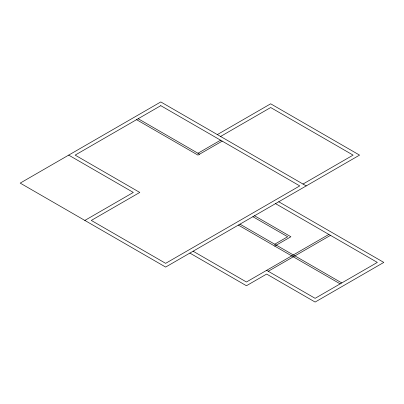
<?xml version="1.0" encoding="UTF-8"?>
<svg xmlns="http://www.w3.org/2000/svg" width="404" height="404" viewBox="0 0 404 404"><rect width="100%" height="100%" fill="white"/><g stroke="black" fill="none" stroke-linecap="round" stroke-linejoin="round"><path stroke-width="0.61" d="M217.352 134.593L270.68 103.803L359.56 155.116L165.64 267.074L20.2 183.108L160.792 101.939L306.232 185.906M220.584 136.456L270.68 107.535L353.096 155.116L303 184.042M197.96 153.252L220.584 140.188M84.84 220.427L133.32 192.435L68.68 155.116M222.2 141.122L197.96 155.116L136.552 119.665M274.72 244.218L287.648 236.754L252.904 216.696M274.72 246.081L290.88 236.754L254.52 215.761M328.856 234.421L246.44 282.002L193.112 251.217M268.256 271.276L330.472 235.355M138.168 118.731L199.576 154.187M278.76 201.768L383.8 262.413L315.12 302.061L266.64 274.074L246.44 285.734L189.88 253.081M275.528 203.631L377.336 262.413L315.12 298.329L266.64 270.342M239.976 224.159L341.784 282.936M238.36 225.094L340.168 283.871M160.792 105.671L75.144 155.116L139.784 192.435L91.304 220.427L165.64 263.342L299.768 185.906L160.792 105.671"/></g></svg>
